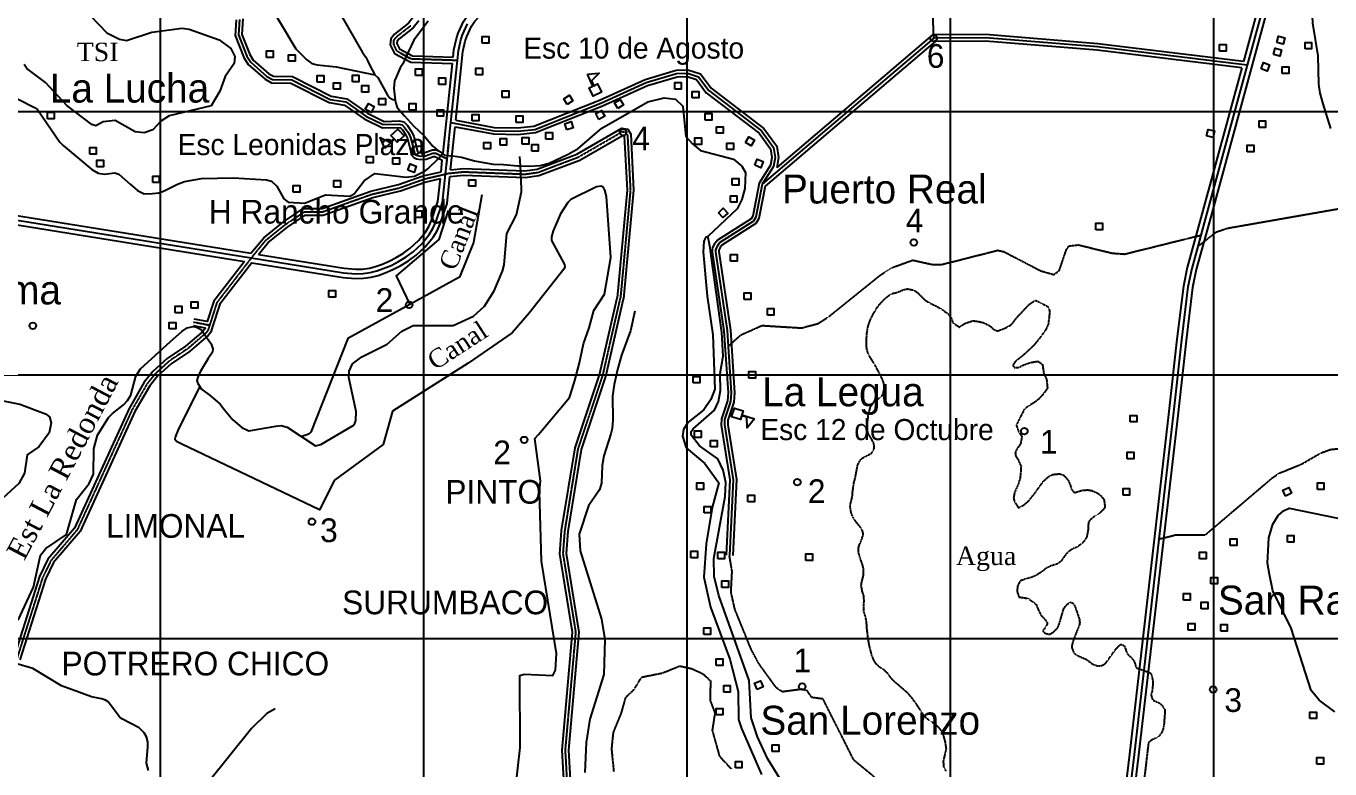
# Model space of a CAD drawing. Extents: x 638173 to 667318, y 9795622 to 9816401.
# Drawn here: x 650490 to 655440, y 9799504 to 9802324 of the extents above; entities that cross this region are included whole.
import ezdxf

# ---------------------------------------------------------------- set-up
doc = ezdxf.new("R2010")
doc.units = 0
doc.header["$MEASUREMENT"] = 0
doc.linetypes.add('DASHED', pattern=[0.75, 0.5, -0.25])
doc.linetypes.add('HIDDEN', pattern=[0.375, 0.25, -0.125])
for name, color, linetype in [('CAMINO1', 7, 'CONTINUOUS'), ('CAMINO4', 7, 'CONTINUOUS'), ('CAMINO5', 7, 'CONTINUOUS'), ('CAMINO6Y7', 7, 'CONTINUOUS'), ('CAUCECANALIZADO', 7, 'CONTINUOUS'), ('CUADRICULAUTM', 7, 'CONTINUOUS'), ('EDIFICACION', 7, 'CONTINUOUS'), ('NOMBREAREASSITIO', 7, 'CONTINUOUS'), ('NOMBRESPOBLADOS', 7, 'CONTINUOUS'), ('NOMBRESPROPIOS', 7, 'CONTINUOUS'), ('PANTANOINUNDACIO', 7, 'CONTINUOUS'), ('PARALELACAMINO', 7, 'CONTINUOUS'), ('PUENTE', 7, 'CONTINUOUS'), ('PUNTOALTURA', 7, 'CONTINUOUS'), ('RIODOBLE', 7, 'CONTINUOUS'), ('RIODOBLEINTERMIT', 7, 'CONTINUOUS'), ('RIOINTERMITENTE', 7, 'CONTINUOUS'), ('RIOPERENNE', 7, 'CONTINUOUS'), ('TEXTOAZUL', 7, 'CONTINUOUS')]:
    doc.layers.add(name, color=color, linetype=linetype)
doc.styles.add('cotas', font='SWITZN.TTF')
doc.styles.add('escuelas', font='SWZCONLN.TTF')
doc.styles.add('poblados', font='SWZCONDN.TTF')
doc.styles.add('rios', font='TIMESI_0.TTF')
doc.styles.add('sitios', font='SWZCONLN.TTF')

# ---------------------------------------------------------------- blocks, each defined once
blk = doc.blocks.new('COTA')
at = {"layer": 'PUNTOALTURA', "color": 1, "linetype": 'Continuous'}
blk.add_circle((0, 0), 12.5, dxfattribs=at)
blk = doc.blocks.new('CASA')
at = {"layer": 'EDIFICACION', "color": 4, "linetype": 'Continuous'}
blk.add_lwpolyline([(-12.57, -13.81), (-12.57, 11.18), (12.43, 11.18), (12.43, -13.82), (-12.57, -13.81)], close=True, dxfattribs=at)
blk = doc.blocks.new('ESCUEL')
at = {"layer": 'EDIFICACION', "color": 6, "linetype": 'Continuous'}
blk.add_lwpolyline([(-0.55, 67.48), (41.45, 51.74), (3.45, 37.48), (3.45, 17.27), (18.98, 17.27), (18.98, -17.74), (-16.02, -17.73), (-16.02, 17.27), (-0.55, 17.27), (-0.55, 67.48)], close=True, dxfattribs=at)

msp = doc.modelspace()

# ---------------------------------------------------------------- linework, layer by layer
at = {"layer": 'CAMINO1', "color": 1, "linetype": 'Continuous'}
for points in [[(655281.23, 9802745.89), (655126.25, 9802176.08), (654970.99, 9801605.24), (654950.35, 9801530.69), (654938.33, 9801487.28), (654915.35, 9801404.26), (654901.19, 9801334.66), (654876.45, 9801133.23), (654845.19, 9800847.75), (654790.91, 9800377.07), (654696.53, 9799558.6), (654665.02, 9799297.19)], [(649754.88, 9801699.55), (651345.18, 9801444), (651695.52, 9801387.7), (651741.59, 9801384.09), (651769.31, 9801384.46), (651797.03, 9801388.6), (651822.09, 9801394.88), (651846.41, 9801403.47), (651875.56, 9801416.05), (651903.86, 9801430.39), (651932.6, 9801447.82), (651959.8, 9801467.8), (651992.76, 9801497.78), (652020.72, 9801532.5), (652034.71, 9801555.59), (652045.4, 9801580.01), (652071.04, 9801655.13), (652082.31, 9801762.63), (652088.36, 9801820.4), (652090.68, 9801842.51), (652091.22, 9801847.72), (652099.24, 9801924.18), (652102.77, 9801957.86), (652127.49, 9802193.75), (652131.36, 9802230.7), (652140.7, 9802271.93), (652146.96, 9802290.69), (652166.06, 9802332.97)]]:
    msp.add_lwpolyline(points, dxfattribs=at)
at = {"layer": 'CAMINO4', "color": 2, "linetype": 'HIDDEN'}
msp.add_line((651186.55, 9801188.1), (651126.19, 9801199.63), dxfattribs=at)
for points in [[(652127.49, 9802193.75), (651953.78, 9802199.25), (651953.05, 9802199.64), (651942.24, 9802205.49), (651910.68, 9802222.54), (651898.49, 9802229.13), (651885.61, 9802255.56), (651886.61, 9802271.25), (651897.61, 9802285.03), (651950.85, 9802326.33)], [(651345.7, 9801444.67), (651400.95, 9801512.07), (651474.92, 9801571.55), (651546.27, 9801618.99), (651616.16, 9801619.6), (651802.53, 9801685.96), (651908.1, 9801710.38), (652001.67, 9801743.84), (652082.31, 9801762.63), (652094.74, 9801765.53), (652151.09, 9801771.14), (652384.83, 9801762.21), (652433.92, 9801769.17), (652586.63, 9801827.22), (652754.06, 9801923.74), (652766.3, 9801921.65), (652773.31, 9801909.84), (652784.29, 9801701.46), (652746.39, 9801290.78)], [(651345.7, 9801444.67), (651345.18, 9801444), (651214.27, 9801274.42), (651186.55, 9801188.1)], [(652345.61, 9796932.9), (652356.54, 9797047.81), (652369.19, 9797194.29), (652388.93, 9797296.59), (652523.82, 9797599.56), (652571.82, 9797954.17), (652620.32, 9798269.97), (652609.72, 9798380.68), (652460.56, 9798648.99), (652431.71, 9798741), (652429.15, 9798768.5), (652454.97, 9798876.67), (652565.8, 9799086.61), (652537.85, 9799575.84), (652577.68, 9800023.57), (652529.27, 9800321.69), (652535.78, 9800407.58), (652586.45, 9800720.06), (652679.44, 9800997.02), (652746.39, 9801290.78)], [(651186.55, 9801188.1), (651180.27, 9801168.56), (651171.9, 9801157.85), (651103.49, 9801099.36), (651033.45, 9801052.63), (650979.95, 9801003.95), (650949.34, 9800965.83), (650892.11, 9800867.29), (650684.27, 9800412.09), (650583.73, 9800294.3), (650552.4, 9800229.52), (650455.44, 9799924.38)]]:
    msp.add_lwpolyline(points, dxfattribs=at)
at = {"layer": 'CAMINO5', "color": 7, "linetype": 'Continuous'}
for points in [[(651300.06, 9802349.82), (651296.83, 9802290.83), (651327.75, 9802210.53), (651342.82, 9802186.95), (651404.61, 9802133.14), (651425.48, 9802121.58), (651498.48, 9802119.97), (651644.16, 9802045.94), (651703.51, 9802036.18), (651779.62, 9801982.79), (651846.33, 9801950.09), (651905.27, 9801951.72), (651917.95, 9801949), (651928.61, 9801938.5), (651941.82, 9801919.57), (651949.94, 9801901.8), (651961.66, 9801854.76), (651964.29, 9801842.05), (651969.57, 9801835.89), (651976.27, 9801832.93), (651989.39, 9801830.6), (652006.36, 9801831.86), (652034.67, 9801842.13), (652045.32, 9801841.61), (652088.36, 9801820.4)], [(655126.25, 9802176.08), (654557.92, 9802245.11), (654132.52, 9802280.01), (653936.48, 9802278.22), (653285.1, 9801723.87)], [(652102.77, 9801957.86), (652266.21, 9801927.21), (652355.94, 9801925.09), (652421.25, 9801932.11), (652671.7, 9802031.65), (652844.48, 9802110.03), (652959.75, 9802144.12), (653001.26, 9802145.36), (653042.54, 9802132.07), (653081.65, 9802079.83), (653282.16, 9801927.01), (653327.95, 9801863.8), (653333.45, 9801825.2), (653327.96, 9801791.58), (653285.1, 9801723.87)], [(653285.1, 9801723.87), (653260.74, 9801598.64), (653251.67, 9801583.8), (653123.64, 9801502.21), (653121.66, 9801500.17), (653114.94, 9801490.57), (653108.34, 9801478.62), (653107.19, 9801474.41), (653107.15, 9801467.89), (653151.51, 9801168.58), (653155.6, 9801108.32), (653167.55, 9800932.22)], [(653167.55, 9800932.22), (653165.04, 9800899.06), (653142.31, 9800830.99), (653141.66, 9800810.2), (653174.28, 9800602.13), (653160.43, 9800314.72)]]:
    msp.add_lwpolyline(points, dxfattribs=at)
at = {"layer": 'CAMINO6Y7', "color": 2, "linetype": 'HIDDEN'}
for points in [[(653936.48, 9802278.22), (653928.38, 9802478.73), (653926.61, 9802531.85), (653911.7, 9802558.74), (653683.19, 9802621.03), (653646.98, 9802642.18), (653634.57, 9802659.76), (653625.87, 9802696.22), (653531.76, 9802717.06), (653519.31, 9802748.06), (653503.37, 9802840.98), (653470.79, 9802936.21)], [(654938.33, 9801487.28), (655008.55, 9801542.64), (655051.12, 9801557.11), (655602.01, 9801653.54), (655709.55, 9801614.65), (655822.89, 9801612.59), (655949.09, 9801555.95), (656055.5, 9801494.62), (656186.83, 9801454.35), (656308.28, 9801389.36), (656405.71, 9801290.01), (656544.82, 9801198.84), (656575.21, 9801178.03), (656582, 9801147.91), (656580.7, 9801114.07), (656573.64, 9801079.08), (656561.88, 9801058.61), (656519.32, 9801013.29), (656442.31, 9800975.87), (656382.18, 9800965.97), (656324.63, 9800922.36), (656258.82, 9800883.4), (656249.87, 9800874.17)], [(653155.6, 9801108.32), (653203.71, 9801151.92), (653283.83, 9801187.66), (653433.74, 9801178.4), (653496.95, 9801195.09), (653538.45, 9801222), (653733.27, 9801378.92), (653779.41, 9801408), (653856.33, 9801435.8), (653931.46, 9801419.24), (653965.91, 9801419.2), (654179.03, 9801473.16), (654202.09, 9801468.08), (654342.72, 9801395.07), (654391.66, 9801381.09), (654412.78, 9801395.91), (654439.47, 9801475.21), (654449.65, 9801489.45), (654485, 9801493.9), (654613.24, 9801462.37), (654660.72, 9801458.89), (654950.35, 9801530.69)], [(654790.91, 9800377.07), (654856.68, 9800393.19), (654967.62, 9800393.11), (655223.09, 9800610.47), (655249.28, 9800627.7), (655331.1, 9800660.84), (655404.47, 9800703.12), (655441.32, 9800716.95), (655510.3, 9800724.02), (655554.76, 9800754.7), (655593.24, 9800757.35), (655791.89, 9800742.02), (655917.42, 9800724.21), (656061.66, 9800728.96), (656101.09, 9800751.9), (656168.07, 9800817.75), (656242.91, 9800871.8)], [(654650.93, 9799173.18), (654179.75, 9799100.46), (654063.85, 9799102.45), (654029.56, 9799111.42), (653965.94, 9799177.71), (653932.86, 9799229.45), (653861.5, 9799296.16), (653798.22, 9799381.73), (653706.01, 9799477.4), (653632.82, 9799537.49), (653515.95, 9799769.57), (653473.17, 9799775.28), (653455.9, 9799800.67), (653433.59, 9799806.59), (653361.33, 9799796.92), (653337.93, 9799812.58), (653272.92, 9799902.62), (653243.6, 9799956.74), (653181.31, 9800109.88), (653166.4, 9800175.39), (653170.58, 9800254.38), (653160.43, 9800314.72)], [(652722.38, 9799493.9), (652713.75, 9799580.89), (652720.29, 9799643.24), (652750.12, 9799715.44), (652766.99, 9799775.7), (652800.08, 9799808.04), (652826.97, 9799852.72), (652905.9, 9799868.46), (652971.29, 9799895.02), (653016.88, 9799885.27), (653058.4, 9799866.13), (653088.58, 9799839.01), (653086.7, 9799764.84), (653105.16, 9799716.52), (653095.02, 9799650.67), (653122.37, 9799552.45), (653167.35, 9799504.22)]]:
    msp.add_lwpolyline(points, dxfattribs=at)
at = {"layer": 'CAUCECANALIZADO', "color": 132, "linetype": 'Continuous'}
for points in [[(652220.81, 9801683.37), (652188.72, 9801502.65), (652135.39, 9801370.73), (651946.84, 9801267.24)], [(652645.03, 9801244.88), (652686.37, 9801306.65), (652710.45, 9801445.18), (652694.29, 9801677.32), (652687.93, 9801701.62), (652682.08, 9801711.14), (652673.5, 9801716.48), (652656.31, 9801714.11), (652558.69, 9801665.58), (652546.88, 9801654.95), (652519.05, 9801611.57), (652491.8, 9801547.64), (652485.35, 9801524.85), (652484.76, 9801510.11), (652534.59, 9801419.38), (652535.9, 9801409.88), (652532.25, 9801401.16), (652400.69, 9801234.7)], [(652092.73, 9801624.24), (652057.67, 9801514.51), (651895.43, 9801375.65), (651946.84, 9801267.24)], [(651946.84, 9801267.24), (651711.62, 9801138.13), (651571.21, 9800782.94), (651564.39, 9800776.38), (651553.43, 9800771.51), (651534.97, 9800766.46)], [(652400.69, 9801234.7), (652335.6, 9801160.16), (652169.01, 9801044.89)], [(652274.95, 9798829.38), (652275.84, 9798836.53), (652330.5, 9799272.33), (652366.19, 9799585.97), (652365.11, 9799859.4), (652381.04, 9799864.6), (652489.87, 9799859.34), (652499.46, 9799878.8), (652504.29, 9799942.03), (652447.52, 9800293.05), (652439.91, 9800557.08), (652442.66, 9800597.56), (652421.28, 9800758.58), (652435.22, 9800773.87), (652553.08, 9800913.85), (652557.31, 9800925.15), (652573.44, 9800978.3), (652591.77, 9801046.06), (652606.27, 9801117.87), (652627.33, 9801178.92), (652645.03, 9801244.88)], [(652169.01, 9801044.89), (651880.82, 9800863), (651845.57, 9800735.47), (651660.56, 9800599.85), (651604.15, 9800488.13), (651081.93, 9800737.58), (651061.09, 9800747.8), (651058.05, 9800750.65), (651056.67, 9800753.76), (651056.03, 9800759.05), (651057.03, 9800763.99), (651067.19, 9800788.4), (651150.27, 9800954.39)]]:
    msp.add_lwpolyline(points, dxfattribs=at)
at = {"layer": 'CUADRICULAUTM', "color": 2, "linetype": 'Continuous'}
for points in [[(651000, 9796933.95), (651000, 9797000), (651000, 9798000), (651000, 9799000), (651000, 9800000), (651000, 9801000), (651000, 9802000), (651000, 9803000), (651000, 9804000), (651000, 9805000), (651000, 9806000), (651000, 9807000), (651000, 9808000), (651000, 9809000), (651000, 9810000), (651000, 9811000), (651000, 9812000), (651000, 9813000), (651000, 9814000), (651000, 9815361.39)], [(652000, 9796933.17), (652000, 9797000), (652000, 9798000), (652000, 9799000), (652000, 9800000), (652000, 9801000), (652000, 9802000), (652000, 9803000), (652000, 9804000), (652000, 9805000), (652000, 9806000), (652000, 9807000), (652000, 9808000), (652000, 9809000), (652000, 9810000), (652000, 9811000), (652000, 9812000), (652000, 9813000), (652000, 9814000), (652000, 9815360.68)], [(653000, 9796932.4), (653000, 9797000), (653000, 9798000), (653000, 9799000), (653000, 9800000), (653000, 9801000), (653000, 9802000), (653000, 9803000), (653000, 9804000), (653000, 9805000), (653000, 9806000), (653000, 9807000), (653000, 9808000), (653000, 9809000), (653000, 9810000), (653000, 9811000), (653000, 9812000), (653000, 9813000), (653000, 9814000), (653000, 9815359.97)], [(654000, 9796931.62), (654000, 9797000), (654000, 9798000), (654000, 9799000), (654000, 9800000), (654000, 9801000), (654000, 9802000), (654000, 9803000), (654000, 9804000), (654000, 9805000), (654000, 9806000), (654000, 9807000), (654000, 9808000), (654000, 9809000), (654000, 9810000), (654000, 9811000), (654000, 9812000), (654000, 9813000), (654000, 9814000), (654000, 9815359.26)], [(655000, 9796930.85), (655000, 9797000), (655000, 9798000), (655000, 9799000), (655000, 9800000), (655000, 9801000), (655000, 9802000), (655000, 9803000), (655000, 9804000), (655000, 9805000), (655000, 9806000), (655000, 9807000), (655000, 9808000), (655000, 9809000), (655000, 9810000), (655000, 9811000), (655000, 9812000), (655000, 9813000), (655000, 9814000), (655000, 9815358.56)], [(638794.35, 9802000), (639000, 9802000), (640000, 9802000), (641000, 9802000), (642000, 9802000), (643000, 9802000), (644000, 9802000), (645000, 9802000), (646000, 9802000), (647000, 9802000), (648000, 9802000), (649000, 9802000), (650000, 9802000), (651000, 9802000), (652000, 9802000), (653000, 9802000), (654000, 9802000), (655000, 9802000), (656000, 9802000)], [(638793.68, 9801000), (639000, 9801000), (640000, 9801000), (641000, 9801000), (642000, 9801000), (643000, 9801000), (644000, 9801000), (645000, 9801000), (646000, 9801000), (647000, 9801000), (648000, 9801000), (649000, 9801000), (650000, 9801000), (651000, 9801000), (652000, 9801000), (653000, 9801000), (654000, 9801000), (655000, 9801000), (656000, 9801000)], [(638793.01, 9800000), (639000, 9800000), (640000, 9800000), (641000, 9800000), (642000, 9800000), (643000, 9800000), (644000, 9800000), (645000, 9800000), (646000, 9800000), (647000, 9800000), (648000, 9800000), (649000, 9800000), (650000, 9800000), (651000, 9800000), (652000, 9800000), (653000, 9800000), (654000, 9800000), (655000, 9800000), (656000, 9800000)]]:
    msp.add_lwpolyline(points, dxfattribs=at)
at = {"layer": 'PANTANOINUNDACIO', "color": 2, "linetype": 'Continuous'}
for points in [[(650704.07, 9802394.5), (650796.92, 9802298.82), (650844.16, 9802274.7), (650871.45, 9802269.89), (650966.92, 9802301.56), (651083.04, 9802315.81), (651109.48, 9802312.14), (651223.29, 9802272.57), (651267.32, 9802239.23), (651282.73, 9802208.47), (651279.94, 9802182.7), (651245.94, 9802132.77), (651225.26, 9802077.37), (651192.75, 9802021.25), (651033.25, 9801984.13), (651001.13, 9801963.46), (650971.82, 9801930.66), (650938.45, 9801918.65), (650904.1, 9801922.85), (650828.38, 9801966.07), (650783.32, 9801961.08), (650754.71, 9801946.22), (650739.43, 9801950.41), (650645.29, 9802022.61), (650564.44, 9802110.4), (650492.64, 9802162.8), (650482.44, 9802178.52)], [(650058.92, 9800747.62), (650201.14, 9800870.16), (650231.29, 9800884.21), (650345.3, 9800912.74), (650466.59, 9800888.89), (650563.92, 9800852.72), (650579.45, 9800840.48), (650585.59, 9800817.64), (650578.07, 9800780.07), (650538.87, 9800727.02), (650494.7, 9800697.05), (650483.92, 9800626.85), (650462.47, 9800588.07), (650340.24, 9800476.38), (650308.01, 9800456.74), (650267.99, 9800462.02), (650156.01, 9800547.74), (650132.9, 9800572.49), (650099.2, 9800622.97), (650062.45, 9800696.31), (650054.73, 9800728.24), (650058.92, 9800747.62)]]:
    msp.add_lwpolyline(points, dxfattribs=at)
at = {"layer": 'PARALELACAMINO', "color": 7, "linetype": 'Continuous'}
for p, q in [((652073.02, 9801841.9), (652108.64, 9802181.84)), ((652101.59, 9801778.78), (652118.72, 9801942.15)), ((652065.65, 9801771.58), (652070.24, 9801815.39)), ((649767.33, 9801679.82), (651318.96, 9801430.49))]:
    msp.add_line(p, q, dxfattribs=at)
for points in [[(652121.33, 9801967.1), (652148.66, 9802227.84), (652157.58, 9802267.22), (652163.28, 9802284.3), (652181.41, 9802324.43), (652194.25, 9802343.57), (652232.4, 9802383.88), (652345.13, 9802494.61), (652374.19, 9802523.58), (652405.68, 9802550.47), (652459.5, 9802587.99), (652479.18, 9802597.82), (652534.44, 9802617.91), (653177.38, 9802823.42), (655488.48, 9803567.05), (655413.54, 9803288.33), (655264.36, 9802750.53), (655112.01, 9802190.41)], [(655447.3, 9803279.11), (655298.1, 9802741.25), (654987.87, 9801600.61), (654932.38, 9801400.18), (654918.48, 9801331.84), (654893.83, 9801131.21), (654862.58, 9800845.8), (654713.91, 9799556.55), (654682.4, 9799295.16), (654651.79, 9799024.45), (654643.88, 9798976.65), (654634.37, 9798931.08), (654618.27, 9798870.5), (654597.12, 9798797.69), (654593.43, 9798781.08), (654588.47, 9798728.94), (654582.82, 9798383.15), (654587.21, 9798341.19), (654595.73, 9798298.63), (654758.26, 9797676.53), (654783.27, 9797571.26), (654791.14, 9797534.06), (654805.42, 9797446.67)], [(651981.52, 9803007.07), (651971.26, 9802998.46), (651922.02, 9802911.85), (651921.96, 9802839.47), (651933.8, 9802787.62), (651998.88, 9802715.6), (652044.17, 9802642.27), (652055.86, 9802604.17), (652055.2, 9802561.64), (652027.35, 9802478.84), (651959.85, 9802357.67), (651942.01, 9802335.29), (651888.77, 9802293.99), (651874.39, 9802275.97), (651872.93, 9802253.06), (651889.01, 9802220.04), (651950.43, 9802186.85), (652108.64, 9802181.84)], [(652111.25, 9802206.77), (652114.06, 9802233.56), (652123.82, 9802276.64), (652130.64, 9802297.08), (652150.71, 9802341.51), (652166.81, 9802365.51), (652183.51, 9802383.15)], [(651287.44, 9802347.98), (651284.2, 9802288.84), (651316.54, 9802204.86), (651333.26, 9802178.7), (651397.4, 9802122.85), (651422.12, 9802109.15), (651495.36, 9802107.54), (651640.22, 9802033.92), (651698.67, 9802024.31), (651773.24, 9801972), (651843.6, 9801937.51), (651904.12, 9801939.18), (651911.77, 9801937.54), (651919.02, 9801930.4), (651930.92, 9801913.35), (651938.09, 9801897.66), (651949.47, 9801851.98), (651952.7, 9801836.36), (651961.92, 9801825.6), (651972.6, 9801820.89), (651988.75, 9801818.02), (652009, 9801819.52), (652036.57, 9801829.52), (652042.12, 9801829.25), (652070.24, 9801815.39)], [(651312.68, 9802351.66), (651309.46, 9802292.82), (651338.96, 9802216.2), (651352.38, 9802195.2), (651411.82, 9802143.43), (651428.84, 9802134.01), (651501.6, 9802132.4), (651648.1, 9802057.96), (651708.35, 9802048.05), (651786, 9801993.58), (651849.06, 9801962.67), (651906.42, 9801964.26), (651924.13, 9801960.46), (651938.2, 9801946.6), (651952.72, 9801925.79), (651961.79, 9801905.94), (651973.85, 9801857.54), (651975.88, 9801847.74), (651977.22, 9801846.18), (651979.94, 9801844.97), (651990.03, 9801843.18), (652003.72, 9801844.2), (652032.77, 9801854.74), (652048.52, 9801853.97), (652073.02, 9801841.9)], [(651980.69, 9802343.71), (651959.69, 9802317.37), (651906.45, 9802276.07), (651898.83, 9802266.53), (651898.29, 9802258.06), (651907.97, 9802238.22), (651957.13, 9802211.65), (652111.25, 9802206.77)], [(655105.38, 9802166.03), (654556.65, 9802232.67), (654132.07, 9802267.51), (653941.06, 9802265.76), (653296.54, 9801717.19)], [(655112.01, 9802190.41), (654559.19, 9802257.55), (654132.97, 9802292.51), (653931.76, 9802290.68), (653339.86, 9801786.9)], [(655105.38, 9802166.03), (654954.11, 9801609.87), (654898.32, 9801408.34), (654883.9, 9801337.48), (654859.07, 9801135.25), (654827.8, 9800849.7), (654679.15, 9799560.65), (654647.64, 9799299.22), (654617.11, 9799029.27), (654609.46, 9798983.09), (654600.31, 9798939.16), (654584.55, 9798879.88), (654563.2, 9798806.37), (654558.79, 9798786.56), (654553.49, 9798730.88), (654547.8, 9798381.61), (654552.57, 9798335.93), (654561.61, 9798290.77), (654724.3, 9797668.07), (654749.11, 9797563.6), (654756.72, 9797527.62), (654788.12, 9797335.49), (654783.58, 9797326.41)], [(652118.72, 9801942.15), (652264.9, 9801914.74), (652356.46, 9801912.57), (652424.28, 9801919.86), (652676.59, 9802020.14), (652848.86, 9802098.29), (652961.74, 9802131.67), (652999.48, 9802132.8), (653034.92, 9802121.39), (653072.69, 9802070.94), (653273.12, 9801918.18), (653316.01, 9801858.97), (653320.81, 9801825.33), (653316.03, 9801796.11), (653273.28, 9801728.57), (653248.9, 9801603.24), (653242.51, 9801592.79), (653115.69, 9801511.97), (653111.99, 9801508.16), (653104.32, 9801497.19), (653096.68, 9801483.36), (653094.7, 9801476.12), (653094.64, 9801467.01), (653139.07, 9801167.24), (653155.02, 9800932.29)], [(652121.33, 9801967.1), (652267.52, 9801939.68), (652355.42, 9801937.61), (652418.22, 9801944.36), (652666.81, 9802043.16), (652840.1, 9802121.77), (652957.76, 9802156.57), (653003.04, 9802157.92), (653050.16, 9802142.75), (653090.61, 9802088.72), (653291.2, 9801935.84), (653339.89, 9801868.63), (653346.09, 9801825.07), (653339.86, 9801786.9)], [(652101.59, 9801778.78), (652150.71, 9801783.66), (652384.19, 9801774.74), (652430.78, 9801781.35), (652581.25, 9801838.55), (652751.72, 9801936.82), (652774.1, 9801933), (652785.63, 9801913.57), (652796.82, 9801701.21), (652758.76, 9801288.81)], [(652098.94, 9801753.38), (652151.47, 9801758.62), (652385.47, 9801749.68), (652437.06, 9801756.99), (652592.01, 9801815.89), (652756.4, 9801910.66), (652758.5, 9801910.3), (652760.99, 9801906.11), (652771.76, 9801701.71), (652734.02, 9801292.75)], [(648712.05, 9801854.61), (648841.66, 9801782.25), (648866.12, 9801773.18), (648892.53, 9801768.57), (648920.37, 9801766.71), (648947.63, 9801768.31), (648986.82, 9801776.98), (649047.93, 9801797.84), (649080.75, 9801806.65), (649114.68, 9801810.46), (649158.88, 9801809.59), (649202.6, 9801806.03), (651343.7, 9801461.96)], [(651343.7, 9801461.96), (651392.11, 9801521), (651467.53, 9801581.65), (651542.44, 9801631.46), (651613.95, 9801632.08), (651799.01, 9801697.98), (651904.58, 9801722.39), (651998.14, 9801755.85), (652065.65, 9801771.58)], [(651347.06, 9801425.98), (651693.44, 9801370.31), (651741.02, 9801366.58), (651770.73, 9801366.98), (651800.46, 9801371.42), (651827.14, 9801378.1), (651852.8, 9801387.17), (651882.99, 9801400.2), (651912.36, 9801415.08), (651942.34, 9801433.26), (651970.9, 9801454.24), (652005.54, 9801485.75), (652035.08, 9801522.43), (652050.28, 9801547.51), (652061.73, 9801573.66), (652088.24, 9801651.34), (652098.94, 9801753.38)], [(651372.27, 9801457.37), (651409.79, 9801503.14), (651482.31, 9801561.45), (651550.1, 9801606.52), (651618.37, 9801607.12), (651806.05, 9801673.94), (651911.62, 9801698.37), (652005.2, 9801731.83), (652062.89, 9801745.27)], [(651372.27, 9801457.37), (651697.6, 9801405.09), (651742.16, 9801401.6), (651767.89, 9801401.94), (651793.6, 9801405.78), (651817.04, 9801411.66), (651840.02, 9801419.77), (651868.13, 9801431.9), (651895.36, 9801445.7), (651922.86, 9801462.38), (651948.7, 9801481.36), (651979.98, 9801509.81), (652006.36, 9801542.57), (652019.14, 9801563.67), (652029.07, 9801586.36), (652053.84, 9801658.92), (652062.89, 9801745.27)], [(653296.54, 9801717.19), (653272.58, 9801594.04), (653260.83, 9801574.81), (653131.59, 9801492.45), (653125.56, 9801483.95), (653120, 9801473.88), (653119.68, 9801472.7), (653119.66, 9801468.77), (653163.95, 9801169.92), (653180.08, 9800932.2)], [(651347.06, 9801425.98), (651225.5, 9801268.51), (651198.45, 9801184.28), (651191.49, 9801162.62), (651180.98, 9801149.16), (651111.05, 9801089.38), (651041.17, 9801042.75), (650989.09, 9800995.36), (650959.68, 9800958.74), (650903.23, 9800861.54), (650694.91, 9800405.31), (650594.28, 9800287.41), (650564.04, 9800224.88), (650466.47, 9799917.81)], [(651318.96, 9801430.49), (651203.04, 9801280.33), (651178.04, 9801202.46), (651128.54, 9801211.91)], [(652332.92, 9796932.91), (652333.23, 9796934.73), (652344.09, 9797048.94), (652356.79, 9797196.02), (652376.93, 9797300.37), (652511.67, 9797603.01), (652559.45, 9797955.96), (652607.73, 9798270.33), (652597.53, 9798376.89), (652449.01, 9798644.03), (652419.39, 9798738.52), (652416.51, 9798769.4), (652443.18, 9798881.11), (652553.12, 9799089.37), (652525.32, 9799576.04), (652565.09, 9800023.11), (652516.69, 9800321.15), (652523.36, 9800409.06), (652574.27, 9800723.07), (652667.39, 9801000.41), (652734.02, 9801292.75)], [(652358.16, 9796932.89), (652368.99, 9797046.68), (652381.59, 9797192.56), (652400.93, 9797292.81), (652535.97, 9797596.11), (652584.19, 9797952.38), (652632.91, 9798269.61), (652621.91, 9798384.47), (652472.11, 9798653.95), (652444.03, 9798743.48), (652441.79, 9798767.6), (652466.76, 9798872.23), (652578.48, 9799083.85), (652550.38, 9799575.64), (652590.27, 9800024.03), (652541.85, 9800322.23), (652548.2, 9800406.1), (652598.63, 9800717.05), (652691.49, 9800993.63), (652758.76, 9801288.81)], [(651123.84, 9801187.35), (651170.33, 9801178.47), (651169.05, 9801174.5), (651162.82, 9801166.54), (651095.93, 9801109.34), (651025.73, 9801062.51), (650970.81, 9801012.54), (650939, 9800972.92), (650880.99, 9800873.04), (650673.63, 9800418.87), (650573.18, 9800301.19), (650540.76, 9800234.16), (650444.41, 9799930.95)], [(653155.02, 9800932.29), (653152.69, 9800901.55), (653129.87, 9800833.21), (653129.13, 9800809.42), (653161.73, 9800601.46), (653147.94, 9800315.32)], [(653180.08, 9800932.2), (653177.39, 9800896.57), (653154.75, 9800828.77), (653154.19, 9800810.98), (653186.83, 9800602.8), (653172.92, 9800314.12)], [(653154.96, 9800933.15), (653155.02, 9800932.25), (653154.95, 9800931.38)], [(653154.96, 9800933.15), (653155.02, 9800932.25), (653154.95, 9800931.38)]]:
    msp.add_lwpolyline(points, dxfattribs=at)
at = {"layer": 'PUENTE', "color": 6, "linetype": 'Continuous'}
msp.add_line((652086.75, 9801794.09), (652095.27, 9801875.76), dxfattribs=at)
for points in [[(651910.68, 9802222.54), (651942.24, 9802205.49), (651953.05, 9802199.64)], [(652090.68, 9801842.51), (652091.22, 9801847.72), (652099.24, 9801924.18)]]:
    msp.add_lwpolyline(points, dxfattribs=at)
at = {"layer": 'RIODOBLE', "color": 5, "linetype": 'Continuous'}
msp.add_lwpolyline([(653478.14, 9799263.34), (653305.16, 9799544.05), (653266.44, 9799625.63), (653242.86, 9799698.21), (653235.01, 9799840.54), (653120.66, 9800162.76), (653102.15, 9800235.3), (653101.37, 9800302.64), (653143.64, 9800538.62), (653146.56, 9800591.95), (653136.76, 9800639.02), (653116.77, 9800681.09), (653047.38, 9800731.13), (653014.7, 9800770.74), (653014.8, 9800784.72), (653022.48, 9800794.82), (653104.15, 9800866.65), (653118.34, 9800899.57), (653126.25, 9800941.44), (653125.43, 9801004.96), (653136.05, 9801070.94), (653131.69, 9801160.87), (653090.8, 9801451.72), (653086.9, 9801482.7), (653082.4, 9801509.31), (653078.45, 9801526.14), (653072.06, 9801522.61), (653067.86, 9801517.32), (653064.86, 9801510.82), (653063.09, 9801505.92), (653060.28, 9801467.83), (653075.55, 9801298.77), (653097.33, 9801152.52), (653104.72, 9800945.4), (653089.22, 9800906.13), (653063.57, 9800866.94), (653002.36, 9800819.1), (652985.69, 9800792.55), (652981.7, 9800767.17), (652996.6, 9800722.6), (653067.19, 9800663.66), (653119.93, 9800590.87), (653095.16, 9800497.04), (653072.61, 9800358.74), (653062.82, 9800231.77), (653088.63, 9800118.53), (653162.04, 9799921.1), (653194.12, 9799797.65), (653194.63, 9799692.2), (653205.8, 9799657.83), (653281.9, 9799483.24)], dxfattribs=at)
at = {"layer": 'RIODOBLEINTERMIT', "color": 132, "linetype": 'DASHED'}
for points in [[(653684.01, 9800789.07), (653683.98, 9800802.57), (653685.12, 9800824.09), (653688.38, 9800851.84), (653695.58, 9800877.28), (653709.94, 9800899.45), (653718.39, 9800905.29), (653737.85, 9800917.89), (653743, 9800925.44), (653748.24, 9800946.43), (653748.39, 9800958.69), (653745.89, 9800970.78), (653738.64, 9800988.73), (653725.45, 9801014.45), (653713.28, 9801037.22), (653700.28, 9801058.31), (653687.43, 9801079.95), (653681.92, 9801098.18), (653680.19, 9801122.5), (653681.13, 9801140.32), (653682.92, 9801163.65), (653687.29, 9801186.84), (653696.2, 9801210.84), (653704.49, 9801227.72), (653716.98, 9801249.5), (653728.13, 9801265.61), (653746.15, 9801284.69), (653764.83, 9801301.15), (653779.71, 9801309.67), (653797.09, 9801313.25), (653822.57, 9801324.05), (653836.76, 9801326.75), (653858.72, 9801322.38), (653871.75, 9801314.67), (653884.03, 9801303.17), (653902.16, 9801284.83), (653924.19, 9801271.21), (653946.88, 9801260.89), (653966.55, 9801249.37), (653991.36, 9801231.23), (654005.39, 9801211.01), (654009.32, 9801196.75), (654034.16, 9801181.63), (654053.57, 9801195.46), (654084.49, 9801205.54), (654102.39, 9801203.54), (654124.8, 9801198.41), (654151.1, 9801185.19), (654162.9, 9801172.97), (654177.87, 9801166.94), (654205.64, 9801176.88), (654229.21, 9801190.12), (654236.86, 9801198.47), (654253.88, 9801220.68), (654268.28, 9801235.51), (654297.82, 9801267.16)], [(654297.82, 9801267.16), (654308.27, 9801274.88), (654322.7, 9801283.06), (654343.92, 9801272.88), (654368.5, 9801259.86), (654374.32, 9801249.94), (654376.21, 9801237.88), (654370.91, 9801192.3), (654361.29, 9801171.36), (654334.58, 9801134.8), (654318.04, 9801114.48), (654302.44, 9801099.27), (654281.88, 9801080.08), (654266.22, 9801067.1), (654245.37, 9801050.45), (654236.83, 9801037.04), (654240.09, 9801028.79), (654257.07, 9801028.14), (654277.94, 9801038.13), (654301.88, 9801046.79), (654331.87, 9801052.04), (654348.64, 9801040.37), (654353.88, 9801004.4), (654364.24, 9800984.56), (654367.75, 9800950.72), (654360.88, 9800939.62), (654348.49, 9800923.26), (654334.3, 9800907.93), (654318.86, 9800895.8), (654296.9, 9800882.6), (654280.34, 9800870.22), (654264.68, 9800839.86), (654249.44, 9800809.23), (654258.64, 9800783.9), (654270.64, 9800765.95), (654265.61, 9800738.41), (654251.4, 9800717.96), (654245.51, 9800704.53), (654247.57, 9800690.98), (654256.26, 9800678.19), (654267.54, 9800652.57), (654266.09, 9800630.95), (654263.57, 9800606.61), (654255.62, 9800582.13), (654242.67, 9800552.86), (654239.11, 9800533.32), (654242.01, 9800520.6), (654257.62, 9800495.3), (654279.21, 9800507.16), (654296.11, 9800521.37), (654321.19, 9800552.72), (654352.33, 9800596.13), (654371.62, 9800613.48), (654387.23, 9800621.9), (654414.37, 9800624.71), (654430.63, 9800618.55), (654446.54, 9800600.15), (654453.97, 9800583.29), (654459.26, 9800565.51), (654470, 9800552.98), (654502.08, 9800562.75), (654522.57, 9800563.33), (654537.23, 9800560.71), (654557.82, 9800551.55), (654568.86, 9800543.44), (654579.14, 9800531.05), (654582.44, 9800526.1), (654586.35, 9800498.82), (654580.74, 9800489.5), (654566, 9800475.42), (654549.48, 9800464.89), (654533.05, 9800452.57), (654523.52, 9800441.3), (654521.53, 9800407.32), (654516.33, 9800383.55), (654509.99, 9800373.1), (654498.74, 9800359.83), (654480.09, 9800346.21), (654462.9, 9800339.41), (654444.27, 9800326.34), (654436.45, 9800317.08), (654419.53, 9800293.13), (654405.95, 9800282.38), (654383.72, 9800275.85), (654363.83, 9800266.86), (654344.77, 9800251.47), (654323.06, 9800238.26), (654306.22, 9800231.01), (654282.2, 9800224.45), (654263.79, 9800217.78), (654253.95, 9800197.35), (654252.86, 9800176.69), (654259.7, 9800156.73), (654293.53, 9800151.92), (654321.46, 9800132.06), (654325.91, 9800126.5), (654332.41, 9800109.8), (654343.68, 9800087.32), (654356.06, 9800074.46), (654365.97, 9800061.94), (654367.45, 9800054.52)], [(653982.75, 9799496.86), (653974.4, 9799511.47), (653973.43, 9799535.07), (653984.41, 9799579.61), (653980.04, 9799607.64), (653972.18, 9799636.23), (653960.28, 9799655.9), (653949.05, 9799667.41), (653936.06, 9799676.97), (653910.95, 9799694.08), (653892.8, 9799714.57), (653883.25, 9799730.92), (653870.01, 9799751.04), (653854.83, 9799771.56), (653839.75, 9799789.5), (653825.99, 9799802.06), (653784.84, 9799837.52), (653772.31, 9799851.13), (653761.24, 9799866.81), (653746.64, 9799881.02), (653733.3, 9799888.69), (653718.34, 9799901.81), (653708.28, 9799917.82), (653700.97, 9799935.89), (653694.82, 9799959.33), (653689.96, 9799980.67), (653686.74, 9800001.3), (653681.83, 9800042.43), (653681.15, 9800062.19), (653677.04, 9800081.27), (653670.33, 9800104.8), (653670.38, 9800119.65), (653671.68, 9800144.36), (653670.37, 9800161.57), (653665.14, 9800176.82), (653660.98, 9800199.54), (653662.14, 9800211.01), (653669.77, 9800241.05), (653670.08, 9800259.77), (653665.65, 9800279.79), (653656.78, 9800304.3), (653650.7, 9800325.77), (653650.91, 9800343.75), (653653.67, 9800355.2), (653661.09, 9800370.71), (653668.82, 9800394.52), (653666.23, 9800407.36), (653658.77, 9800420.08), (653644.42, 9800437.85), (653631.75, 9800455.9), (653622.79, 9800475.18), (653618.19, 9800502.42), (653622.14, 9800517.8), (653627.62, 9800542.05), (653628.18, 9800556.13), (653632.61, 9800588.75), (653637.59, 9800607.04), (653647.25, 9800656.89), (653656.14, 9800675.9), (653666.04, 9800684.68), (653677.98, 9800691.32), (653699.57, 9800702.2), (653710.29, 9800720.68), (653709.03, 9800738.81), (653700.9, 9800755.2), (653687.5, 9800776.99), (653684.01, 9800789.07)], [(654367.45, 9800054.52), (654358.18, 9800039.31), (654352.99, 9800033), (654350.76, 9800027.44), (654352.76, 9800022.55), (654367.45, 9800016.68), (654377.09, 9800015.93), (654392.3, 9800025.21), (654406.56, 9800039.8), (654412.51, 9800054.34), (654429.33, 9800111.39), (654441.8, 9800129.09), (654455.52, 9800136.88), (654462.57, 9800135.03), (654471.54, 9800122.85), (654480.64, 9800097.77), (654488.66, 9800073.43), (654490.33, 9800059.66), (654488.27, 9800047.5), (654482.37, 9800034.93), (654468.69, 9800000.03), (654461.09, 9799976.23), (654460.72, 9799963.61), (654468.11, 9799944.77), (654479.78, 9799935.77), (654516.51, 9799919.46), (654538.91, 9799902.32), (654554.54, 9799896.46), (654564.18, 9799894.97), (654576.42, 9799897.57), (654589.03, 9799905.73), (654626.87, 9799958.44), (654643.2, 9799975.76), (654648.74, 9799976.6), (654659.49, 9799972.15), (654668.97, 9799945.55), (654674.7, 9799936.9), (654686.2, 9799926.88), (654696.58, 9799914.27), (654704.74, 9799888.29), (654756.66, 9799869.74), (654762.21, 9799862.46), (654767.38, 9799841.29), (654767.56, 9799822.61), (654765.49, 9799799.73), (654760.83, 9799786.17), (654767.29, 9799766.16), (654794.19, 9799753.77), (654803.05, 9799745.35), (654813.75, 9799729.74), (654813.79, 9799722.22), (654811.65, 9799695.71), (654810.51, 9799675.42), (654806.96, 9799654.9), (654801.14, 9799641.53), (654792.44, 9799629.78), (654777.9, 9799620.5), (654763.49, 9799613.87), (654751.41, 9799604.4), (654732.97, 9799448.01)]]:
    msp.add_lwpolyline(points, dxfattribs=at)
at = {"layer": 'RIOINTERMITENTE', "color": 132, "linetype": 'Continuous'}
for points in [[(650564.84, 9802864.33), (650584.13, 9802870.61), (650609.58, 9802872.73), (650625.88, 9802871.64), (650663.66, 9802858.91), (650712.05, 9802826.79), (650767.83, 9802767.78), (650790.85, 9802721.49), (650854.4, 9802548.69), (650905.1, 9802494.48), (650930.44, 9802482.39), (650968.45, 9802488.11), (651043.83, 9802535.16), (651154.26, 9802588.03), (651200.25, 9802587.57), (651286.1, 9802575.13), (651313.07, 9802562.89), (651336.38, 9802538.5), (651514.35, 9802237.55), (651555.95, 9802195.92), (651575.05, 9802182.41), (651594.76, 9802177.44), (651667.77, 9802169.29), (651813.55, 9802139.21)], [(655443.4, 9801935.51), (655414.12, 9802029.06), (655402.83, 9802069.21), (655398.3, 9802104.06), (655396, 9802212.03), (655375.38, 9802335.64), (655372.09, 9802425.19), (655378.08, 9802476.47), (655392.21, 9802522.4), (655406.6, 9802564.58), (655428.63, 9802594.56), (655460.65, 9802609.1)], [(651684.73, 9802366.96), (651767.2, 9802224.57), (651779.37, 9802206.68), (651788.05, 9802191.26), (651795.55, 9802174.36), (651813.55, 9802139.21)], [(651813.55, 9802139.21), (651825.87, 9802129.36), (651862.38, 9802061.96), (651871.2, 9802051.6), (651880.02, 9802046.46), (651891.45, 9802042.65)], [(650398.1, 9802079.02), (650522.27, 9802015.5), (650533.26, 9802007.66), (650618.2, 9801883.18), (650630.29, 9801871.21), (650740.27, 9801780.08), (650764.12, 9801766.01), (650787.22, 9801762.09), (650827.38, 9801766.97), (650842.7, 9801762.72), (650884.77, 9801724.28), (650913.3, 9801700.06), (650938.61, 9801687.34), (650969.65, 9801688.79), (650994.3, 9801691.61), (651011.9, 9801697.52), (651065.43, 9801724.64), (651091.2, 9801734.87), (651156.66, 9801745.88), (651276.95, 9801748.35), (651402.67, 9801741.22), (651421.39, 9801735.59), (651441.52, 9801716.44), (651468.09, 9801668.51), (651484.53, 9801655.25), (651547.67, 9801651.91), (651626.91, 9801683.27), (651719.81, 9801678.33), (651736.24, 9801688.13), (651773.89, 9801737.08), (651814.39, 9801765.19), (651932.64, 9801750.31), (651964.87, 9801754.97), (652005.82, 9801775.2), (652014.83, 9801782.45), (652055.76, 9801822.21), (652071.2, 9801839.9)], [(652351.43, 9801607.4), (652370.43, 9801694.96), (652371.39, 9801707.11), (652366.74, 9801793.34), (652364.77, 9801829.79)], [(650459.91, 9800068.82), (650518.68, 9800194.59), (650545.09, 9800316.22), (650565.43, 9800340.78), (650643.6, 9800393.63), (650681.24, 9800527.32), (650729.08, 9800587.31), (650745.62, 9800623.61), (650747.15, 9800719.6), (650761.62, 9800771.03), (650802.88, 9800838.14), (650818.32, 9800854.12), (650859.53, 9800887.02), (650875.12, 9800902.36), (650888.4, 9800923.05), (650907.26, 9800995.83), (650924.13, 9801023.62), (651038.33, 9801126.89), (651081.93, 9801164.67), (651102.29, 9801178.74), (651124.69, 9801183.56), (651136.58, 9801181.76), (651154.76, 9801172.37), (651174.94, 9801143.99), (651192.99, 9801117.47), (651198.73, 9801099.35), (651197.83, 9801085.98), (651181.42, 9801062.44), (651151.58, 9801011.91), (651141.9, 9800991.55), (651138.72, 9800978.74), (651141.83, 9800966.85), (651155.72, 9800946.34), (651190.16, 9800920.45), (651226.93, 9800888.59), (651243.74, 9800867.19), (651274.7, 9800829.14), (651309.79, 9800800.87), (651336.35, 9800787.69), (651438.67, 9800805.5), (651459.06, 9800807.43), (651481.57, 9800801.82), (651588.79, 9800730.82), (651608.73, 9800735.96), (651732.31, 9800807.75), (651738.52, 9800815.96), (651741.39, 9800827.62), (651742.83, 9800861.14), (651715.82, 9800990.39), (651716.93, 9801014.12), (651729.25, 9801041.57), (651764.36, 9801068.38), (651860.46, 9801116.72), (651916.8, 9801166.7), (651959.49, 9801187.79), (652112.11, 9801188.16), (652188.48, 9801222.7), (652230.94, 9801260.51), (652267.48, 9801319.51), (652298.62, 9801393.44), (652305.72, 9801418.31), (652315.68, 9801536.8), (652351.43, 9801607.4)], [(652800.67, 9801241.54), (652784.42, 9801167.39), (652750.57, 9801075.06), (652735.19, 9801020.78), (652723.32, 9800964.14), (652716.25, 9800919.14), (652717.69, 9800828.64), (652715.78, 9800796.25), (652710.38, 9800776.02), (652683.7, 9800692.79), (652676.96, 9800656.68), (652674.74, 9800588.66), (652667.25, 9800563.63), (652625.06, 9800502.41), (652589.65, 9800395.79), (652593.65, 9800332.71), (652674.54, 9800073.19), (652687.06, 9799995.05), (652684.19, 9799862.8), (652629.91, 9799692.89), (652616.94, 9799605.13), (652611.11, 9799490.05)], [(650955.05, 9799498.31), (650947.87, 9799525.82), (650952.26, 9799588.65), (650952.07, 9799607.05), (650947.4, 9799625.8), (650938.33, 9799640.83), (650919.12, 9799659.71), (650853.02, 9799694.29), (650844.44, 9799701.51), (650802.12, 9799758.33), (650791.2, 9799765.63), (650776.32, 9799770.21), (650737.93, 9799777.4), (650689.9, 9799795.91), (650624.22, 9799819.37), (650515.89, 9799884.99), (650446.74, 9799905.73)], [(651435.8, 9799732.76), (651404.06, 9799715.27), (651346.27, 9799657.99), (651181.67, 9799452.31)]]:
    msp.add_lwpolyline(points, dxfattribs=at)
at = {"layer": 'RIOPERENNE', "color": 5, "linetype": 'Continuous'}
msp.add_line((651895.2, 9802130.16), (651895.1, 9802129.94), dxfattribs=at)
msp.add_line((651895.2, 9802130.16), (651895.1, 9802129.94), dxfattribs=at)
for points in [[(652017.23, 9802343.29), (651961.92, 9802271.28), (651940.5, 9802225.24), (651934.69, 9802211.25), (651919.91, 9802180.89), (651910.93, 9802166.37), (651895.2, 9802130.16)], [(651895.1, 9802129.94), (651889.02, 9802115.95), (651886.65, 9802086.91), (651891.45, 9802042.65), (651892.19, 9802035.81), (651898.79, 9802015.47), (651926.91, 9801983.54), (651961.36, 9801945.17), (651999.61, 9801909.24), (652034.93, 9801868.23), (652052.37, 9801853.4), (652066.88, 9801843), (652078.53, 9801834.64), (652110.8, 9801831.15), (652143.34, 9801826.35), (652192.62, 9801812.83), (652226.19, 9801805.85), (652263.69, 9801800.61), (652302.07, 9801798.87), (652356.57, 9801793.63), (652366.74, 9801793.34), (652402.63, 9801792.32), (652442.31, 9801795.38), (652476.33, 9801804.54), (652521.24, 9801825.04), (652548.28, 9801838.57), (652565.72, 9801848.6), (652584.47, 9801858.2), (652675.61, 9801936.8), (652850.06, 9802037.18), (652912.3, 9802051.98), (652955.38, 9802046.59), (652983.08, 9802019.71), (652994.94, 9801905.3), (653020.1, 9801877.17), (653050.35, 9801851.55), (653175.66, 9801818.89), (653207.17, 9801791.99), (653220.96, 9801769.02), (653219.25, 9801708.06), (653207.54, 9801666.22), (653189.53, 9801630.78), (653078.45, 9801526.14)], [(655458.73, 9799721.28), (655399.34, 9799764.98), (655368.9, 9799802.4), (655293.22, 9800038.23), (655223.13, 9800180.44), (655210.25, 9800242.2), (655203.4, 9800285.29), (655208.25, 9800381.24), (655223, 9800433.23), (655244.09, 9800466.01), (655263.5, 9800483.98), (655285.02, 9800493.99), (655642.51, 9800420.23)]]:
    msp.add_lwpolyline(points, dxfattribs=at)

# ---------------------------------------------------------------- block references
at = {"layer": 'EDIFICACION', "color": 4, "linetype": 'Continuous'}
for p in [(652234.47, 9802273.87), (651415.82, 9802218.58), (651499.3, 9802204.53), (655033.6, 9802243.46), (655358.43, 9802251.18), (652210.51, 9802153.35), (655271.98, 9802158.02), (651608, 9802125), (651741.56, 9802127), (651981, 9802151.17), (652070.27, 9802116.38), (651669.69, 9802098.25), (651777.18, 9802087.41), (652310.76, 9802067.66), (652965.3, 9802098.37), (653031.92, 9802065.25), (651842.29, 9802038.61), (651956.79, 9802018.76), (650584.03, 9801986.45), (652063.04, 9801995.75), (652196.53, 9801978.01), (652363.45, 9801971.84), (653080.83, 9801981.2), (652476.1, 9801909.11), (653123.66, 9801931.12), (655183.75, 9801953.49), (652240.67, 9801871.73), (652302.03, 9801886.56), (652385.9, 9801890.17), (652422.17, 9801863.43), (653041.53, 9801888.9), (653163.43, 9801869.2), (655139, 9801861.08), (650744.18, 9801851.92), (651795.64, 9801818.63), (651895.65, 9801813.52), (650771.68, 9801804.43), (650983.39, 9801744), (651517.09, 9801707.95), (651671.36, 9801727.2), (652184.13, 9801730.06), (653183.68, 9801734.71), (653176.67, 9801669.07), (651980.25, 9801611.32), (654563.87, 9801565.01), (653177.61, 9801445.93), (651129.44, 9801266.8), (651652.01, 9801309.03), (653228.66, 9801300.62), (651068.41, 9801249.53), (653316.94, 9801240.6), (651046.08, 9801188.39), (653035.36, 9800983.41), (653246.67, 9801001.76), (654694.36, 9800835.27), (653040.68, 9800776.05), (653100.81, 9800740.49), (654683.2, 9800694.97), (653049.05, 9800579.04), (655405.03, 9800579.1), (653243.2, 9800532.15), (654667.45, 9800557.7), (653077.14, 9800489.72), (655291.14, 9800379.16), (655074.31, 9800366.71), (653027.03, 9800319.84), (653129.35, 9800316.27), (653463.64, 9800309.52), (654957.48, 9800315.83), (653144.35, 9800206.85), (655000.35, 9800220.17), (654896.87, 9800158.98), (654964.45, 9800125.69), (653075.75, 9800028.59), (654915.19, 9800045.09), (655038.11, 9800041.45), (653122.96, 9799910.91), (653151.18, 9799809.84), (653123, 9799722.95), (655377.04, 9799709.14), (653335.22, 9799583.97), (655402.96, 9799536.22), (653195.4, 9799521.81)]:
    msp.add_blockref('CASA', p, dxfattribs=at)
for p, xscale, yscale, rotation in [((655254.1, 9802272.3), 0.9999983411745063, 0.9999983411745063, 346.7105929779674), ((655241.7, 9802226.84), 1.000001779407909, 1.000001779407909, 345.4106108444586), ((655195.41, 9802170.97), 1.000000257184438, 1.000000257184438, 340.0545502583122), ((651795.52, 9802014.84), 1.000002601581093, 1.000002601581093, 332.1049066345243), ((652548.24, 9802045.43), 1.000000336385652, 1.000000336385652, 31.61818188618557), ((652740.71, 9802030), 1.000002803893359, 1.000002803893359, 31.77582438398816), ((652669.36, 9801988.06), 1.000001800267993, 1.000001800267993, 28.22285483776921), ((652550.96, 9801947.23), 1.000000727295865, 1.000000727295865, 18.85554202767648), ((654987.3, 9801918.07), 1.000000473255744, 1.000000473255744, 347.7330045256922), ((653239.21, 9801888.01), 1.000000174481233, 1.000000174481233, 330.2446282072362), ((653273.12, 9801804.04), 1.00000070067863, 1.00000070067863, 338.0641765482879), ((651956.05, 9801786.36), 0.9999993616193881, 0.9999993616193881, 339.5393849954581), ((653137.2, 9801615.78), 1.00000044990196, 1.00000044990196, 313.8641963833951), ((655277.62, 9800557.82), 1.000002378831555, 1.000002378831555, 25.14119731997269), ((653271.6, 9799823.53), 1.000001688779299, 1.000001688779299, 21.84436440593885)]:
    msp.add_blockref('CASA', p, dxfattribs=dict(at, xscale=xscale, yscale=yscale, rotation=rotation))
at = {"layer": 'EDIFICACION', "color": 6, "linetype": 'Continuous'}
for p, xscale, yscale, rotation in [((652650.18, 9802080.99), 0.99999893613328, 0.99999893613328, 25.17843109029078), ((651901.08, 9801906.76), 0.9999992602243866, 0.9999992602243866, 133.3939194615581), ((653191.26, 9800853.7), 0.9999940643456362, 0.9999940643456362, 252.4914912820362)]:
    msp.add_blockref('ESCUEL', p, dxfattribs=dict(at, xscale=xscale, yscale=yscale, rotation=rotation))
at = {"layer": 'PUNTOALTURA', "color": 1, "linetype": 'Continuous'}
for p in [(653935.83, 9802278.72), (652757.06, 9801920.99), (653860.28, 9801502.45), (651944.84, 9801265.68), (650515.76, 9801185.92), (654280.09, 9800786.51), (652381.08, 9800753.11), (653418.32, 9800593), (651575.57, 9800442.88), (653436.92, 9799817.6), (654997.25, 9799805.59)]:
    msp.add_blockref('COTA', p, dxfattribs=at)

# ---------------------------------------------------------------- texts
at = {"layer": 'NOMBREAREASSITIO', "color": 2, "linetype": 'Continuous', "style": 'sitios'}
for s, p in [('PINTO', (652081.72, 9800511.15)), ('LIMONAL', (650793.4, 9800381.73)), ('SURUMBACO', (651689.88, 9800091.39)), ('POTRERO CHICO', (650624.49, 9799859.18))]:
    msp.add_text(s, height=90, dxfattribs=at).set_placement(p)
at = {"layer": 'NOMBRESPOBLADOS', "color": 7, "linetype": 'Continuous', "style": 'poblados'}
for s, p in [('La Lucha', (650580.13, 9802033.96)), ('Puerto Real', (653360.06, 9801650.83)), ('Guaruma', (650009.39, 9801267.62)), ('La Legua', (653284.53, 9800880.94)), ('San Rafael', (655015, 9800090.13)), ('San Lorenzo', (653277.97, 9799633.97))]:
    msp.add_text(s, height=110, dxfattribs=at).set_placement(p)
at = {"layer": 'NOMBRESPROPIOS', "color": 6, "linetype": 'Continuous', "style": 'escuelas'}
for s, height, p in [('Esc 10 de Agosto', 80, (652377.61, 9802200.88)), ('Esc Leonidas Plaza', 80, (651065.33, 9801834.44)), ('H Rancho Grande', 90, (651183.88, 9801574.69)), ('Esc 12 de Octubre', 80, (653277.67, 9800752.55))]:
    msp.add_text(s, height=height, dxfattribs=at).set_placement(p)
at = {"layer": 'PUNTOALTURA', "color": 7, "linetype": 'Continuous', "style": 'cotas'}
for s, p in [('6', (653909.89, 9802165.96)), ('4', (652791.52, 9801852.4)), ('4', (653829.97, 9801541.65)), ('2', (651817.17, 9801239.26)), ('1', (654339.64, 9800701.51)), ('2', (652263.77, 9800660.98)), ('2', (653458.13, 9800513.59)), ('3', (651606.36, 9800365.28)), ('1', (653403.53, 9799871.12)), ('3', (655039.48, 9799720.59))]:
    msp.add_text(s, height=90, dxfattribs=at).set_placement(p)
at = {"layer": 'TEXTOAZUL', "color": 4, "linetype": 'Continuous', "style": 'rios'}
for s, p in [('TSI', (650682.38, 9802191.23)), ('Agua', (654020.44, 9800278.17))]:
    msp.add_text(s, height=70, dxfattribs=at).set_placement(p)
for rotation, p in [(68.95788, (652120.31, 9801392.15)), (32.96227, (652043.11, 9801015.64))]:
    msp.add_text('Canal', height=70, rotation=rotation, dxfattribs=at).set_placement(p)
at = {"layer": 'TEXTOAZUL', "color": 5, "linetype": 'Continuous', "style": 'rios'}
msp.add_text('Est La Redonda', height=80, rotation=62.23674, dxfattribs=at).set_placement((650483.32, 9800291.92))

doc.saveas('drawing.dxf')
